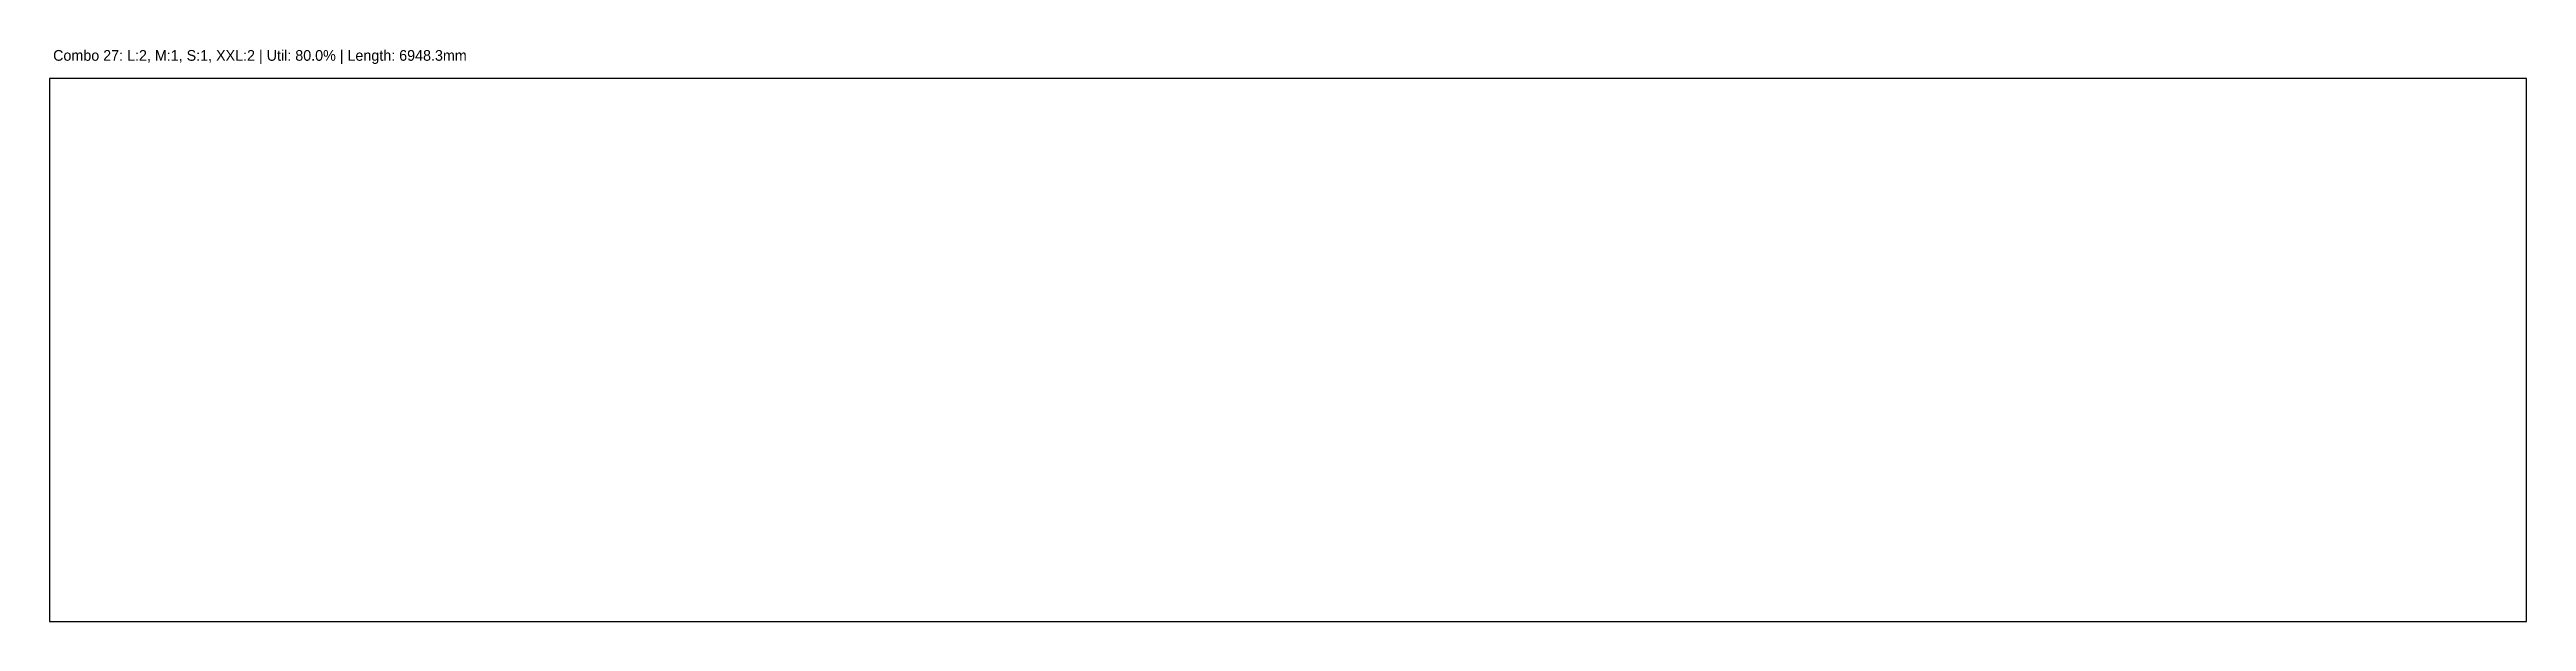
# Model space of a CAD drawing. Header units: metres. Extents: x 0 to 6948, y 0 to 1606.
import ezdxf

# ---------------------------------------------------------------- set-up
doc = ezdxf.new("R2010")
doc.units = ezdxf.units.M
doc.layers.add('CONTAINER', color=7, linetype='Continuous')
doc.layers.add('INFO', color=7, linetype='Continuous')

msp = doc.modelspace()

# ---------------------------------------------------------------- linework, layer by layer
at = {"layer": 'CONTAINER'}
msp.add_lwpolyline([(0, 0), (6948.3, 0), (6948.3, 1524), (0, 1524), (0, 0)], dxfattribs=at)

# ---------------------------------------------------------------- texts
at = {"layer": 'INFO'}
msp.add_text('Combo 27: L:2, M:1, S:1, XXL:2 | Util: 80.0% | Length: 6948.3mm', height=30, dxfattribs=at).set_placement((10, 1574))

doc.saveas('drawing.dxf')
